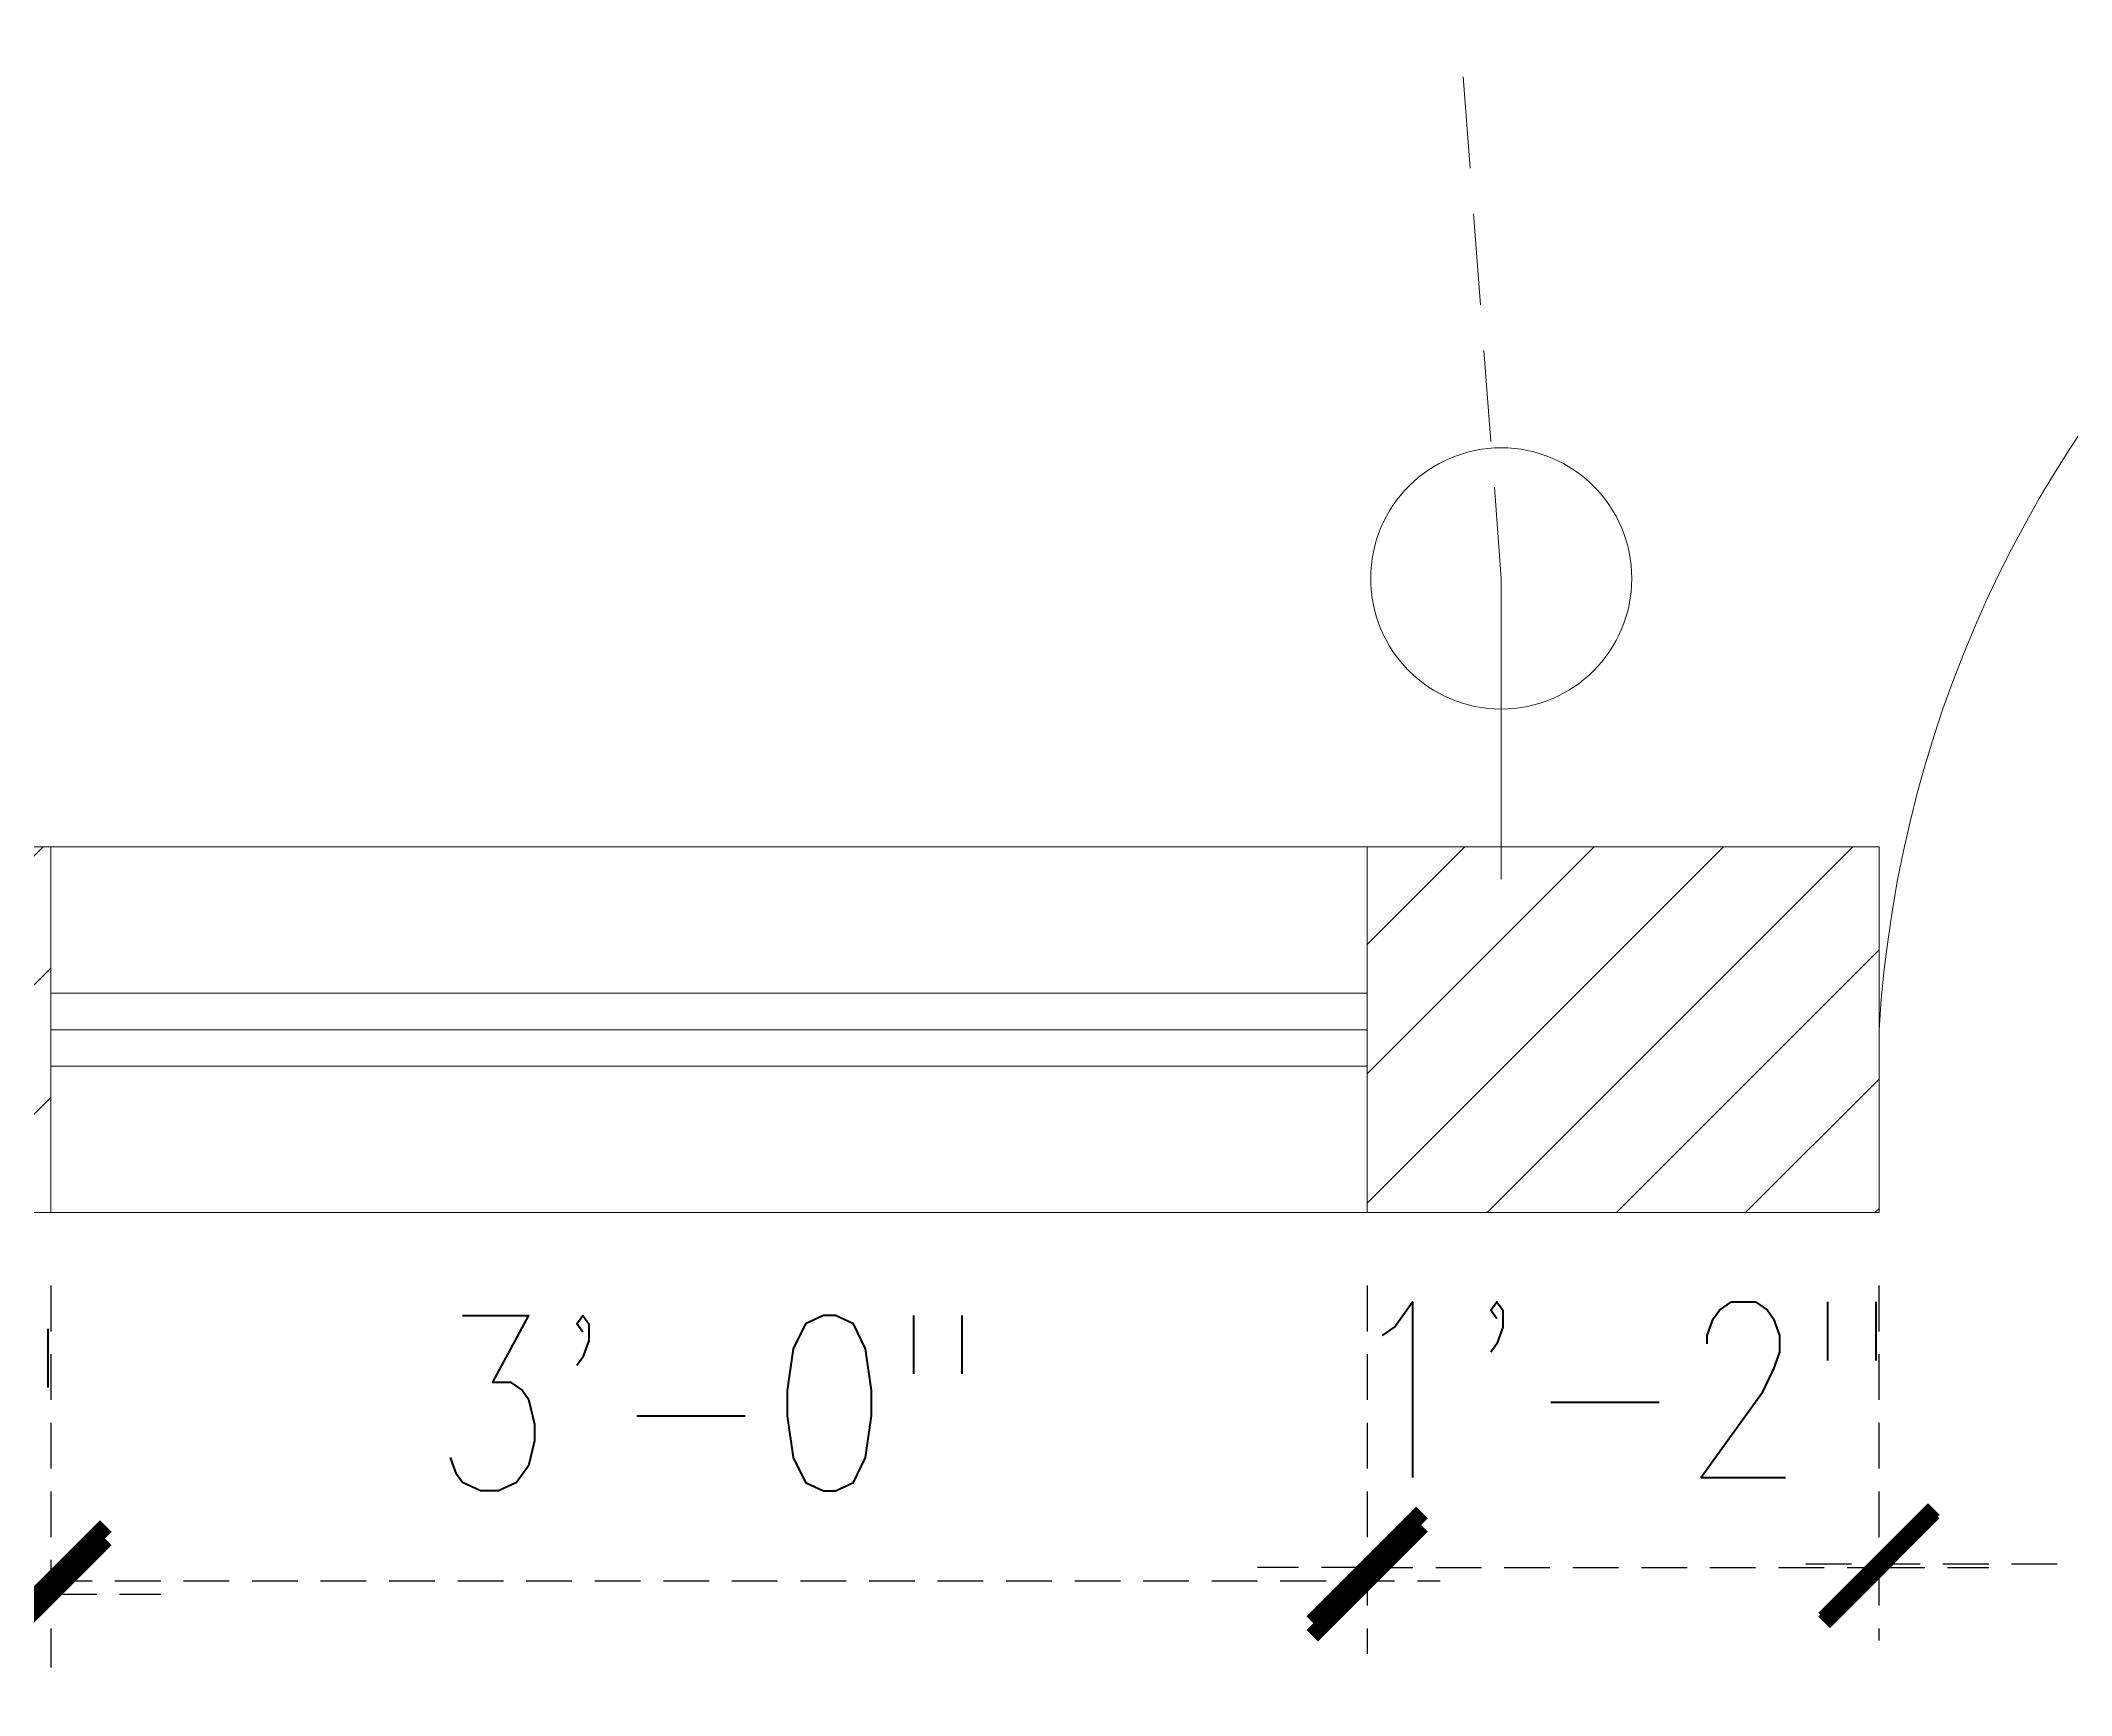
# Model space of a CAD drawing. Header units: inches. Extents: x 151595 to 151821, y -8986 to -8791.
# Drawn here: x 151687.4 to 151743, y -8955 to -8909.7 of the extents above; entities that cross this region are included whole.
import ezdxf

# ---------------------------------------------------------------- set-up
doc = ezdxf.new("R2010")
doc.units = ezdxf.units.IN
doc.header["$MEASUREMENT"] = 0
doc.header["$PDMODE"] = 35
doc.header["$PDSIZE"] = 1
for name, pattern in [('CENTER', [2, 1.25, -0.25, 0.25, -0.25]), ('DASHED', [0.75, 0.5, -0.25]), ('DASHED2', [0.375, 0.25, -0.125])]:
    doc.linetypes.add(name, pattern=pattern)
doc.layers.get('Defpoints').update_dxf_attribs({"linetype": 'CONTINUOUS'})
for name, color, linetype in [('LCONT-RD', 1, 'CONTINUOUS'), ('LGRID-RD', 253, 'CENTER'), ('LOT', 4, 'CONTINUOUS')]:
    doc.layers.add(name, color=color, linetype=linetype)
doc.styles.add('100', font='romans.shx', dxfattribs={"width": 0.8, "height": 4.8})
doc.dimstyles.get("Standard").update_dxf_attribs({"dimtxt": 0.18, "dimasz": 3, "dimexe": 2, "dimexo": 2, "dimgap": 2, "dimtad": 1, "dimdec": 4, "dimzin": 3, "dimdsep": 46, "dimlunit": 4, "dimtxsty": '100', "dimblk": 'ARCHTICK', "dimcen": 1, "dimdle": 2, "dimclrd": 256, "dimclrt": 2, "dimaunit": 1, "dimazin": 3, "dimtfac": 1, "dimtdec": 4, "dimtix": 1, "dimtmove": 0, "dimatfit": 3, "dimfxl": 1, "dimfrac": 2, "dimtolj": 1, "dimtzin": 0, "dimarcsym": 0})

# ---------------------------------------------------------------- blocks, each defined once
blk = doc.blocks.new('_ArchTick')
at = {"layer": 'LGRID-RD', "color": 0, "const_width": 0.15}
blk.add_lwpolyline([(-0.5, -0.5), (0.5, 0.5)], dxfattribs=at)
blk = doc.blocks.new('*D285')
at = {"layer": 'Defpoints', "color": 0, "linetype": 'DASHED2', "lineweight": 9, "ltscale": 5}
for p in [(151673.732, -8941.79), (151687.732, -8941.79), (151687.732, -8952.229)]:
    blk.add_point(p, dxfattribs=at)
at = {"layer": 'LOT', "color": 0, "linetype": 'DASHED2', "lineweight": -2, "ltscale": 5}
for p, q in [((151673.732, -8943.79), (151673.732, -8954.229)), ((151687.732, -8943.79), (151687.732, -8954.229))]:
    blk.add_line(p, q, dxfattribs=at)
at = {"layer": 'LOT', "linetype": 'DASHED2', "lineweight": -2, "ltscale": 5}
for p, q in [((151673.732, -8952.229), (151670.732, -8952.229)), ((151673.732, -8952.229), (151687.732, -8952.229)), ((151687.732, -8952.229), (151690.732, -8952.229))]:
    blk.add_line(p, q, dxfattribs=at)
at = {"layer": 'LOT', "linetype": 'DASHED2', "lineweight": -2, "ltscale": 5, "xscale": 3, "yscale": 3, "zscale": 3}
blk.add_blockref('_ArchTick', (151673.732, -8952.229), dxfattribs=at)
at = {"layer": 'LOT', "linetype": 'DASHED2', "lineweight": -2, "ltscale": 5, "xscale": 3, "yscale": 3, "zscale": 3, "rotation": 180}
blk.add_blockref('_ArchTick', (151687.732, -8952.229), dxfattribs=at)
at = {"layer": 'LOT', "color": 2, "linetype": 'DASHED2', "lineweight": 9, "ltscale": 5, "insert": (151680.732, -8947.372), "char_height": 4.8, "attachment_point": 5, "style": '100'}
blk.add_mtext('\\A1;1\'-2"', dxfattribs=at)
blk = doc.blocks.new('*D286')
at = {"layer": 'Defpoints', "color": 0, "linetype": 'DASHED2', "lineweight": 9, "ltscale": 5}
for p in [(151687.732, -8941.79), (151723.732, -8941.79), (151723.732, -8951.861)]:
    blk.add_point(p, dxfattribs=at)
at = {"layer": 'LOT', "color": 0, "linetype": 'DASHED2', "lineweight": -2, "ltscale": 5}
for p, q in [((151687.732, -8943.79), (151687.732, -8953.861)), ((151723.732, -8943.79), (151723.732, -8953.861))]:
    blk.add_line(p, q, dxfattribs=at)
at = {"layer": 'LOT', "linetype": 'DASHED2', "lineweight": -2, "ltscale": 5}
blk.add_line((151685.732, -8951.861), (151725.732, -8951.861), dxfattribs=at)
at = {"layer": 'LOT', "linetype": 'DASHED2', "lineweight": -2, "ltscale": 5, "xscale": 3, "yscale": 3, "zscale": 3, "rotation": 180}
blk.add_blockref('_ArchTick', (151687.732, -8951.861), dxfattribs=at)
at = {"layer": 'LOT', "linetype": 'DASHED2', "lineweight": -2, "ltscale": 5, "xscale": 3, "yscale": 3, "zscale": 3}
blk.add_blockref('_ArchTick', (151723.732, -8951.861), dxfattribs=at)
at = {"layer": 'LOT', "color": 2, "linetype": 'DASHED2', "lineweight": 9, "ltscale": 5, "insert": (151705.732, -8947.004), "char_height": 4.8, "attachment_point": 5, "style": '100'}
blk.add_mtext('\\A1;3\'-0"', dxfattribs=at)
blk = doc.blocks.new('*D287')
at = {"layer": 'Defpoints', "color": 0, "linetype": 'DASHED2', "lineweight": 9, "ltscale": 5}
for p in [(151723.732, -8941.79), (151737.732, -8941.79), (151737.732, -8951.493)]:
    blk.add_point(p, dxfattribs=at)
at = {"layer": 'LOT', "color": 0, "linetype": 'DASHED2', "lineweight": -2, "ltscale": 5}
for p, q in [((151723.732, -8943.79), (151723.732, -8953.493)), ((151737.732, -8943.79), (151737.732, -8953.493))]:
    blk.add_line(p, q, dxfattribs=at)
at = {"layer": 'LOT', "linetype": 'DASHED2', "lineweight": -2, "ltscale": 5}
for p, q in [((151723.732, -8951.493), (151720.732, -8951.493)), ((151723.732, -8951.493), (151737.732, -8951.493)), ((151737.732, -8951.493), (151740.732, -8951.493))]:
    blk.add_line(p, q, dxfattribs=at)
at = {"layer": 'LOT', "linetype": 'DASHED2', "lineweight": -2, "ltscale": 5, "xscale": 3, "yscale": 3, "zscale": 3}
blk.add_blockref('_ArchTick', (151723.732, -8951.493), dxfattribs=at)
at = {"layer": 'LOT', "linetype": 'DASHED2', "lineweight": -2, "ltscale": 5, "xscale": 3, "yscale": 3, "zscale": 3, "rotation": 180}
blk.add_blockref('_ArchTick', (151737.732, -8951.493), dxfattribs=at)
at = {"layer": 'LOT', "color": 2, "linetype": 'DASHED2', "lineweight": 9, "ltscale": 5, "insert": (151730.732, -8946.636), "char_height": 4.8, "attachment_point": 5, "style": '100'}
blk.add_mtext('\\A1;1\'-2"', dxfattribs=at)
blk = doc.blocks.new('*D288')
at = {"layer": 'Defpoints', "color": 0, "linetype": 'DASHED2', "lineweight": 9, "ltscale": 5}
for p in [(151737.732, -8941.79), (151773.732, -8941.79), (151773.732, -8951.394)]:
    blk.add_point(p, dxfattribs=at)
at = {"layer": 'LOT', "color": 0, "linetype": 'DASHED2', "lineweight": -2, "ltscale": 5}
for p, q in [((151737.732, -8943.79), (151737.732, -8953.394)), ((151773.732, -8943.79), (151773.732, -8953.394))]:
    blk.add_line(p, q, dxfattribs=at)
at = {"layer": 'LOT', "linetype": 'DASHED2', "lineweight": -2, "ltscale": 5}
blk.add_line((151735.732, -8951.394), (151775.732, -8951.394), dxfattribs=at)
at = {"layer": 'LOT', "linetype": 'DASHED2', "lineweight": -2, "ltscale": 5, "xscale": 3, "yscale": 3, "zscale": 3, "rotation": 180}
blk.add_blockref('_ArchTick', (151737.732, -8951.394), dxfattribs=at)
at = {"layer": 'LOT', "linetype": 'DASHED2', "lineweight": -2, "ltscale": 5, "xscale": 3, "yscale": 3, "zscale": 3}
blk.add_blockref('_ArchTick', (151773.732, -8951.394), dxfattribs=at)
at = {"layer": 'LOT', "color": 2, "linetype": 'DASHED2', "lineweight": 9, "ltscale": 5, "insert": (151755.732, -8946.537), "char_height": 4.8, "attachment_point": 5, "style": '100'}
blk.add_mtext('\\A1;3\'-0"', dxfattribs=at)

msp = doc.modelspace()

# ---------------------------------------------------------------- hatches: boundary and pattern name
at = {"layer": 'LOT', "linetype": 'Continuous', "lineweight": 9, "ltscale": 5}
h = msp.add_hatch(dxfattribs=at)
h.set_pattern_fill('ANSI31', scale=20, style=0)
h.paths.add_polyline_path([(151737.73225, -8821.79048), (151663.73225, -8821.79048), (151663.73225, -8857.79048), (151673.73225, -8857.79048), (151673.73225, -8831.79048), (151737.73225, -8831.79048)])
h.paths.add_polyline_path([(151687.73225, -8931.79048), (151673.73225, -8931.79048), (151673.73225, -8905.79048), (151663.73225, -8905.79048), (151663.73225, -8941.79048), (151687.73225, -8941.79048)])
h.paths.add_polyline_path([(151673.73225, -8941.79048), (151663.73225, -8941.79048), (151663.73225, -8965.79048), (151673.73225, -8965.79048)])
h.paths.add_polyline_path([(151783.73225, -8821.79048), (151773.73225, -8821.79048), (151773.73225, -8941.79048), (151783.73225, -8941.79048)])
h.paths.add_polyline_path([(151783.73225, -8941.79048), (151773.73225, -8941.79048), (151773.73225, -8965.79048), (151783.73225, -8965.79048)])
h.paths.add_polyline_path([(151737.73225, -8931.79048), (151723.73225, -8931.79048), (151723.73225, -8941.79048), (151737.73225, -8941.79048)])

# ---------------------------------------------------------------- linework, layer by layer
at = {"layer": 'LCONT-RD', "color": 7, "linetype": 'Continuous', "lineweight": 9, "ltscale": 5}
for p, q in [((151673.73225, -8931.79048), (151687.73225, -8931.79048)), ((151687.73225, -8931.79048), (151723.73225, -8931.79048)), ((151687.73225, -8931.79048), (151687.73225, -8941.79048)), ((151723.73225, -8931.79048), (151737.73225, -8931.79048)), ((151723.73225, -8931.79048), (151723.73225, -8941.79048)), ((151737.73225, -8931.79048), (151737.73225, -8941.79048)), ((151687.73225, -8935.79048), (151723.73225, -8935.79048)), ((151687.73225, -8936.79048), (151723.73225, -8936.79048)), ((151687.73225, -8937.79048), (151723.73225, -8937.79048)), ((151663.73225, -8941.79048), (151687.73225, -8941.79048)), ((151687.73225, -8941.79048), (151723.73225, -8941.79048)), ((151723.73225, -8941.79048), (151737.73225, -8941.79048))]:
    msp.add_line(p, q, dxfattribs=at)
msp.add_arc((151770.73225, -8938.83887), 33.06351, 88.266835, 176.448074, dxfattribs=at)
at = {"layer": 'LOT', "color": 7, "linetype": 'DASHED', "lineweight": 9, "ltscale": 5}
msp.add_line((151727.39981, -8924.4511), (151724.09381, -8880.87936), dxfattribs=at)
at = {"layer": 'LOT', "color": 7, "linetype": 'Continuous', "lineweight": 9, "ltscale": 5}
msp.add_line((151727.39981, -8924.4511), (151727.39981, -8932.67637), dxfattribs=at)
msp.add_circle((151727.39981, -8924.4511), 3.5712, dxfattribs=at)

# ---------------------------------------------------------------- dimensions: what is measured, and where the dimension line sits
at = {"layer": 'LOT', "color": 7, "linetype": 'DASHED2', "lineweight": 9, "ltscale": 5}
for base, p1, p2, picture, middle in [((151687.73225, -8952.22924), (151673.73225, -8941.79048), (151687.73225, -8941.79048), '*D285', (151680.73225, -8947.3721)), ((151723.73225, -8951.86122), (151687.73225, -8941.79048), (151723.73225, -8941.79048), '*D286', (151705.73225, -8947.00408)), ((151737.73225, -8951.49321), (151723.73225, -8941.79048), (151737.73225, -8941.79048), '*D287', (151730.73225, -8946.63606)), ((151773.73225, -8951.39419), (151737.73225, -8941.79048), (151773.73225, -8941.79048), '*D288', (151755.73225, -8946.53705))]:
    dim = msp.add_linear_dim(base=base, p1=p1, p2=p2, dimstyle='Standard', dxfattribs=at)
    dim.commit()
    dim.dimension.update_dxf_attribs({"geometry": picture, "text_midpoint": middle})

doc.saveas('drawing.dxf')
